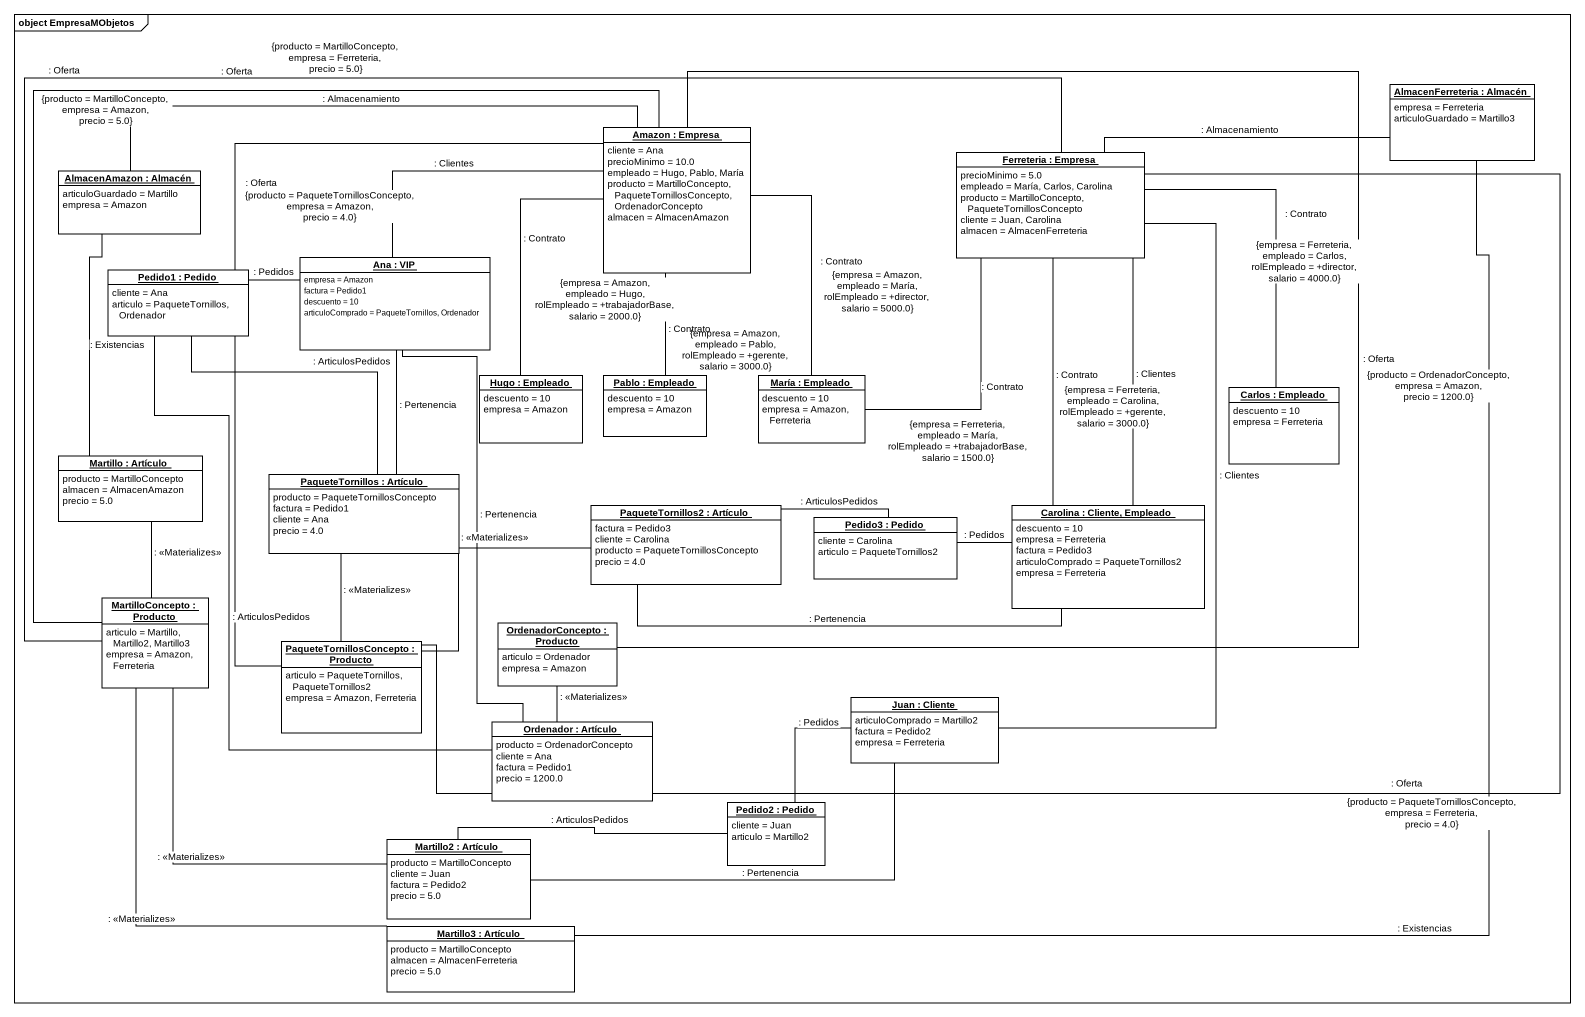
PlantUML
@startuml
mainframe object EmpresaMObjetos
hide circle
hide empty members
object "AlmacenFerreteria : Almacén" as AlmacenFerreteria {
  empresa = Ferreteria
  articuloGuardado = Martillo3
}
object "Amazon : Empresa" as Amazon {
  cliente = Ana
  precioMinimo = 10.0
  empleado = Hugo, Pablo, María
  producto = MartilloConcepto, PaqueteTornillosConcepto, OrdenadorConcepto
  almacen = AlmacenAmazon
}
object "AlmacenAmazon : Almacén" as AlmacenAmazon {
  articuloGuardado = Martillo
  empresa = Amazon
}
object "Ferreteria : Empresa" as Ferreteria {
  precioMinimo = 5.0
  empleado = María, Carlos, Carolina
  producto = MartilloConcepto, PaqueteTornillosConcepto
  cliente = Juan, Carolina
  almacen = AlmacenFerreteria
}
object "Pedido1 : Pedido" as Pedido1 {
  cliente = Ana
  articulo = PaqueteTornillos, Ordenador
}
object "Ana : VIP" as Ana {
  empresa = Amazon
  factura = Pedido1
  descuento = 10
  articuloComprado = PaqueteTornillos, Ordenador
}
object "Hugo : Empleado" as Hugo {
  descuento = 10
  empresa = Amazon
}
object "Pablo : Empleado" as Pablo {
  descuento = 10
  empresa = Amazon
}
object "María : Empleado" as María {
  descuento = 10
  empresa = Amazon, Ferreteria
}
object "Carlos : Empleado" as Carlos {
  descuento = 10
  empresa = Ferreteria
}
object "Martillo : Artículo" as Martillo {
  producto = MartilloConcepto
  almacen = AlmacenAmazon
  precio = 5.0
}
object "PaqueteTornillos : Artículo" as PaqueteTornillos {
  producto = PaqueteTornillosConcepto
  factura = Pedido1
  cliente = Ana
  precio = 4.0
}
object "PaqueteTornillos2 : Artículo" as PaqueteTornillos2 {
  factura = Pedido3
  cliente = Carolina
  producto = PaqueteTornillosConcepto
  precio = 4.0
}
object "Pedido3 : Pedido" as Pedido3 {
  cliente = Carolina
  articulo = PaqueteTornillos2
}
object "Carolina : Cliente, Empleado" as Carolina {
  descuento = 10
  empresa = Ferreteria
  factura = Pedido3
  articuloComprado = PaqueteTornillos2
  empresa = Ferreteria
}
object "MartilloConcepto : Producto" as MartilloConcepto {
  articulo = Martillo, Martillo2, Martillo3
  empresa = Amazon, Ferreteria
}
object "PaqueteTornillosConcepto : Producto" as PaqueteTornillosConcepto {
  articulo = PaqueteTornillos, PaqueteTornillos2
  empresa = Amazon, Ferreteria
}
object "OrdenadorConcepto : Producto" as OrdenadorConcepto {
  articulo = Ordenador
  empresa = Amazon
}
object "Ordenador : Artículo" as Ordenador {
  producto = OrdenadorConcepto
  cliente = Ana
  factura = Pedido1
  precio = 1200.0
}
object "Juan : Cliente" as Juan {
  articuloComprado = Martillo2
  factura = Pedido2
  empresa = Ferreteria
}
object "Pedido2 : Pedido" as Pedido2 {
  cliente = Juan
  articulo = Martillo2
}
object "Martillo2 : Artículo" as Martillo2 {
  producto = MartilloConcepto
  cliente = Juan
  factura = Pedido2
  precio = 5.0
}
object "Martillo3 : Artículo" as Martillo3 {
  producto = MartilloConcepto
  almacen = AlmacenFerreteria
  precio = 5.0
}
AlmacenFerreteria -- Martillo3 : : Existencias
Amazon -left- AlmacenAmazon : : Almacenamiento
Amazon -- Hugo : : Contrato\n{empresa = Amazon, empleado = Hugo, rolEmpleado = +trabajadorBase, salario = 2000.0}
Amazon -- Pablo : : Contrato\n{empresa = Amazon, empleado = Pablo, rolEmpleado = +gerente, salario = 3000.0}
Amazon -- María : : Contrato\n{empresa = Amazon, empleado = María, rolEmpleado = +director, salario = 5000.0}
AlmacenAmazon -- Martillo : : Existencias
Ferreteria -right- AlmacenFerreteria : : Almacenamiento
Ferreteria -- María : : Contrato\n{empresa = Ferreteria, empleado = María, rolEmpleado = +trabajadorBase, salario = 1500.0}
Ferreteria -- Carlos : : Contrato\n{empresa = Ferreteria, empleado = Carlos, rolEmpleado = +director, salario = 4000.0}
Ferreteria -- Carolina : : Contrato\n{empresa = Ferreteria, empleado = Carolina, rolEmpleado = +gerente, salario = 3000.0}
Pedido1 -right- Ana : : Pedidos
Ana -right- Amazon : : Clientes
Ana -- PaqueteTornillos : : Pertenencia
Ana -- Ordenador : : Pertenencia
Martillo -- MartilloConcepto : : <<Materializes>>
PaqueteTornillos -up- Pedido1 : : ArticulosPedidos
PaqueteTornillos -- PaqueteTornillosConcepto : : <<Materializes>>
PaqueteTornillos2 -right- Pedido3 : : ArticulosPedidos
PaqueteTornillos2 -left- PaqueteTornillosConcepto : : <<Materializes>>
Pedido3 -right- Carolina : : Pedidos
Carolina -up- Ferreteria : : Clientes
Carolina -left- PaqueteTornillos2 : : Pertenencia
MartilloConcepto -up- Amazon : : Oferta\n{producto = MartilloConcepto, empresa = Amazon, precio = 5.0}
MartilloConcepto -right- Ferreteria : {producto = MartilloConcepto, empresa = Ferreteria, precio = 5.0}\n: Oferta
PaqueteTornillosConcepto -up- Amazon : : Oferta\n{producto = PaqueteTornillosConcepto, empresa = Amazon, precio = 4.0}
PaqueteTornillosConcepto -up- Ferreteria : : Oferta\n{producto = PaqueteTornillosConcepto, empresa = Ferreteria, precio = 4.0}
OrdenadorConcepto -up- Amazon : : Oferta\n{producto = OrdenadorConcepto, empresa = Amazon, precio = 1200.0}
Ordenador -up- Pedido1 : : ArticulosPedidos
Ordenador -up- OrdenadorConcepto : : <<Materializes>>
Juan -up- Ferreteria : : Clientes
Juan -left- Martillo2 : : Pertenencia
Pedido2 -up- Juan : : Pedidos
Martillo2 -up- MartilloConcepto : : <<Materializes>>
Martillo2 -right- Pedido2 : : ArticulosPedidos
Martillo3 -up- MartilloConcepto : : <<Materializes>>
@enduml
